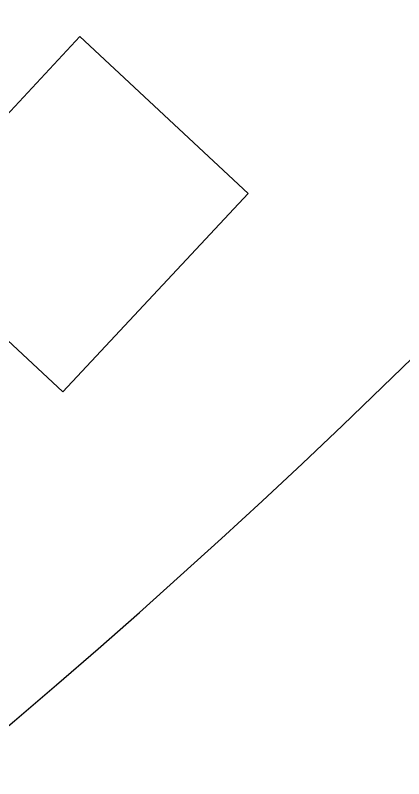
# Model space of a CAD drawing. Header units: inches. Extents: x -1316 to -504, y 751 to 1208.
# Drawn here: x -947.84 to -936.25, y 810.26 to 833.05 of the extents above; entities that cross this region are included whole.
import ezdxf

# ---------------------------------------------------------------- set-up
doc = ezdxf.new("R2010")
doc.units = ezdxf.units.IN
doc.header["$MEASUREMENT"] = 0
doc.linetypes.add('Continuous2', pattern=[0])
doc.layers.add('68351 TABLE', color=1, linetype='Continuous')

msp = doc.modelspace()

# ---------------------------------------------------------------- linework, layer by layer
at = {"layer": '68351 TABLE', "color": 5, "linetype": 'Continuous2', "lineweight": -3, "true_color": 0x0000ff}
for p, q in [((-945.907, 832.412), (-951.431, 826.488)), ((-940.89, 827.733), (-945.907, 832.412)), ((-946.414, 821.809), (-940.89, 827.733)), ((-951.431, 826.488), (-946.414, 821.809))]:
    msp.add_line(p, q, dxfattribs=at)
at = {"layer": '68351 TABLE', "color": 1, "linetype": 'Continuous2', "lineweight": -3, "true_color": 0xff0000}
msp.add_arc((-1090.121, 979.815), 220, 215.01308, 324.98692, dxfattribs=at)

doc.saveas('drawing.dxf')
